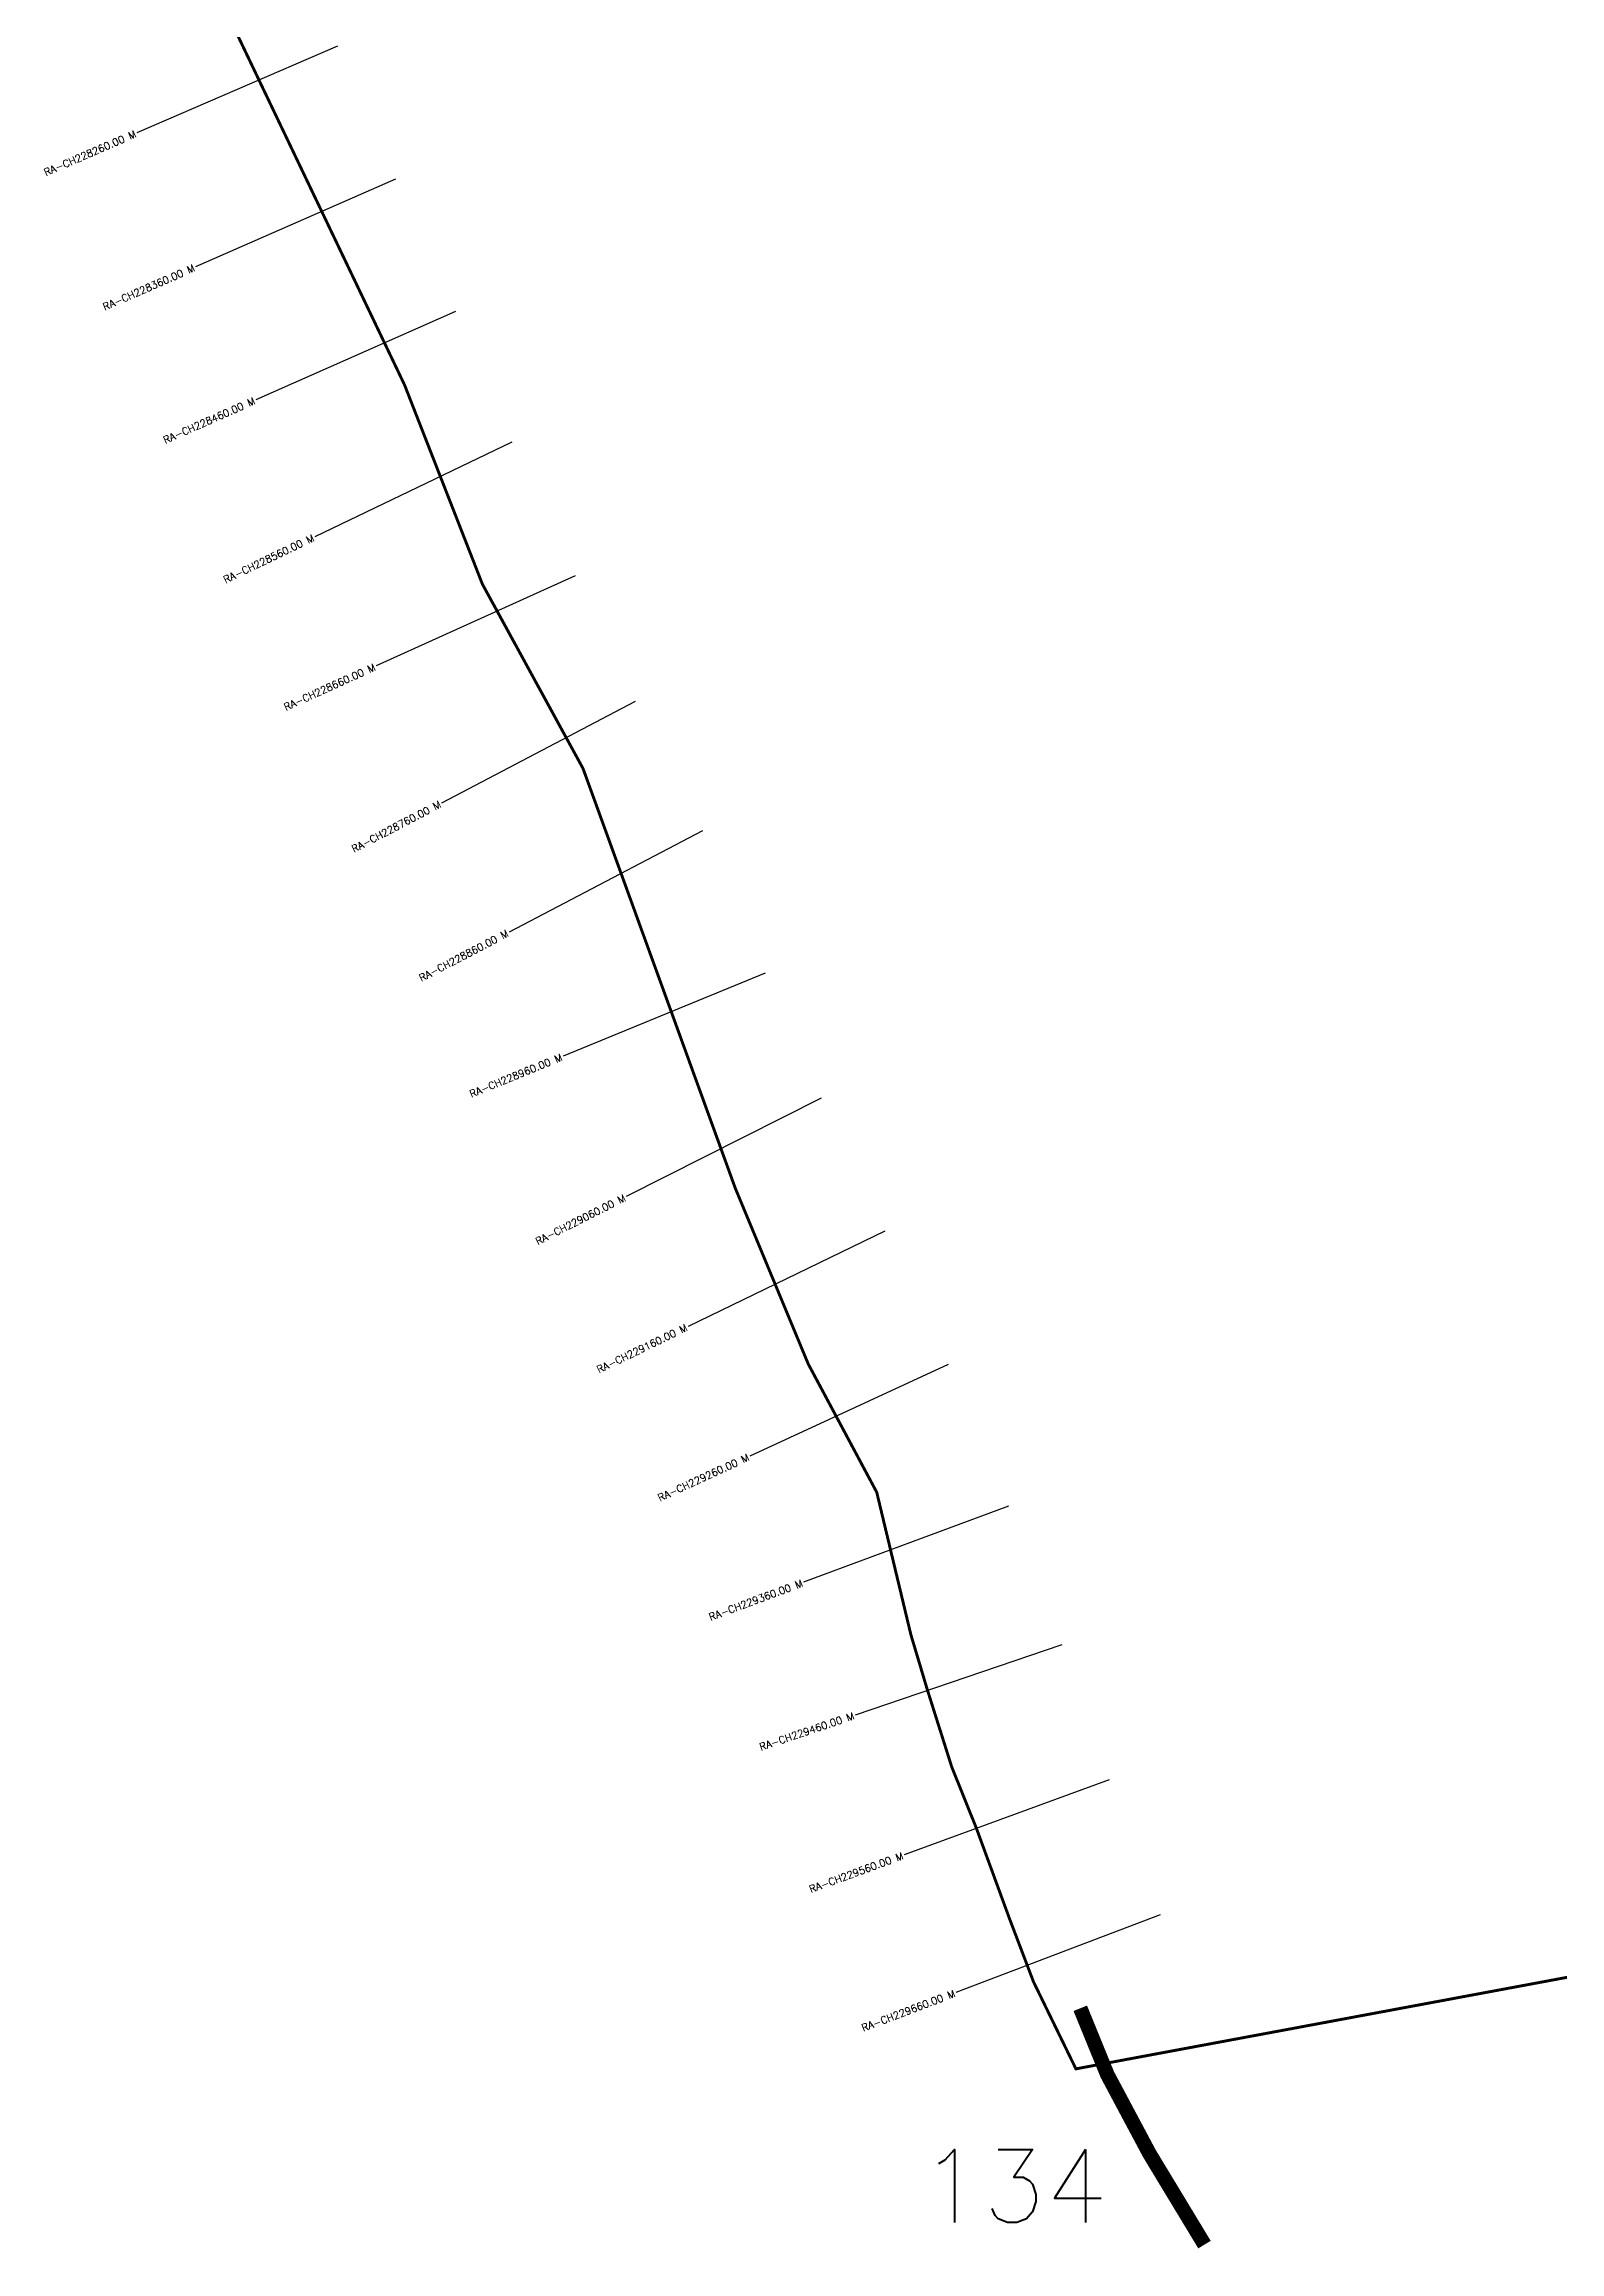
# Model space of a CAD drawing. Header units: metres. Extents: x 277335 to 280848, y 2056985 to 2060377.
# Drawn here: x 278017 to 279058, y 2056985 to 2058501 of the extents above; entities that cross this region are included whole.
import ezdxf
from ezdxf.enums import TextEntityAlignment as Align

# ---------------------------------------------------------------- set-up
doc = ezdxf.new("R2010")
doc.units = ezdxf.units.M
doc.header["$MEASUREMENT"] = 0
for name, color, linetype in [('ARTIFICIALLY PROTECTED', 4, 'Continuous'), ('CS', 134, 'Continuous'), ('CSMark', 6, 'Continuous')]:
    doc.layers.add(name, color=color, linetype=linetype)
doc.styles.get("Standard").update_dxf_attribs({"font": 'simplex.shx'})

msp = doc.modelspace()

# ---------------------------------------------------------------- linework, layer by layer
at = {"color": 6, "const_width": 2, "flags": 128}
msp.add_lwpolyline([(279205.7, 2057200.1), (278725.4, 2057110.6), (278696.3, 2057170.3), (278679.8, 2057213.7), (278657.1, 2057275.7), (278640.1, 2057318), (278623.5, 2057370.5), (278612.1, 2057408.6), (278601.4, 2057453.2), (278588.6, 2057506.6), (278541.6, 2057594.6), (278491.5, 2057715.3), (278386.9, 2058003.6), (278317.8, 2058130.2), (278264.3, 2058267.1), (278077.7, 2058657.9)], dxfattribs=at)
at = {"layer": 'ARTIFICIALLY PROTECTED', "const_width": 10, "flags": 128}
msp.add_lwpolyline([(278728.4, 2057152.2), (278747, 2057106.6), (278775.9, 2057052.4), (278813.7, 2056989.9)], dxfattribs=at)
at = {"layer": 'CS'}
for p, q in [((278218.2, 2058499.6), (278080.5, 2058440.1)), ((278258.2, 2058408.4), (278120.8, 2058348.1)), ((278299.3, 2058317.5), (278162.2, 2058256.8)), ((278337.9, 2058227.8), (278202.7, 2058162.8)), ((278381.4, 2058136), (278244.8, 2058074)), ((278422.6, 2058049.5), (278289.7, 2057979.9)), ((278469, 2057960.9), (278336.1, 2057891.3)), ((278512, 2057863.1), (278373.2, 2057806.1)), ((278550.5, 2057777.2), (278416.5, 2057709.6)), ((278594.1, 2057685.8), (278459, 2057620.5)), ((278637.6, 2057594.4), (278501.4, 2057531.4)), ((278679, 2057497.1), (278538.4, 2057444.8)), ((278715.8, 2057401.8), (278573.8, 2057353.6)), ((278748.3, 2057309.1), (278607.4, 2057257.5)), ((278783.2, 2057216.4), (278643, 2057163.1))]:
    msp.add_line(p, q, dxfattribs=at)

# ---------------------------------------------------------------- texts
at = {"insert": (278618.5, 2057055.2), "char_height": 50, "attachment_point": 1}
msp.add_mtext_dynamic_manual_height_columns('134', width=84.374, gutter_width=1, heights=[74.2], dxfattribs=at)
at = {"layer": 'CSMark'}
for s, rotation, p in [('RA-CH228260.00 M', 23.3822, (278079.6, 2058439.7)), ('RA-CH228360.00 M', 23.6958, (278119.9, 2058347.7)), ('RA-CH228460.00 M', 23.8865, (278161.3, 2058256.4)), ('RA-CH228560.00 M', 25.6811, (278201.8, 2058162.4)), ('RA-CH228660.00 M', 24.4043, (278243.9, 2058073.6)), ('RA-CH228760.00 M', 27.6413, (278288.8, 2057979.5)), ('RA-CH228860.00 M', 27.6413, (278335.2, 2057890.9)), ('RA-CH228960.00 M', 22.345, (278372.3, 2057805.7)), ('RA-CH229060.00 M', 26.7658, (278415.6, 2057709.2)), ('RA-CH229160.00 M', 25.8064, (278458.1, 2057620.1)), ('RA-CH229260.00 M', 24.8214, (278500.5, 2057531)), ('RA-CH229360.00 M', 20.4341, (278537.5, 2057444.4)), ('RA-CH229460.00 M', 18.7248, (278572.8, 2057353.3)), ('RA-CH229560.00 M', 20.1284, (278606.5, 2057257.2)), ('RA-CH229660.00 M', 20.8367, (278642.1, 2057162.7))]:
    msp.add_text(s, height=5, rotation=rotation, dxfattribs=at).set_placement(p, align=Align.MIDDLE_RIGHT)

doc.saveas('drawing.dxf')
